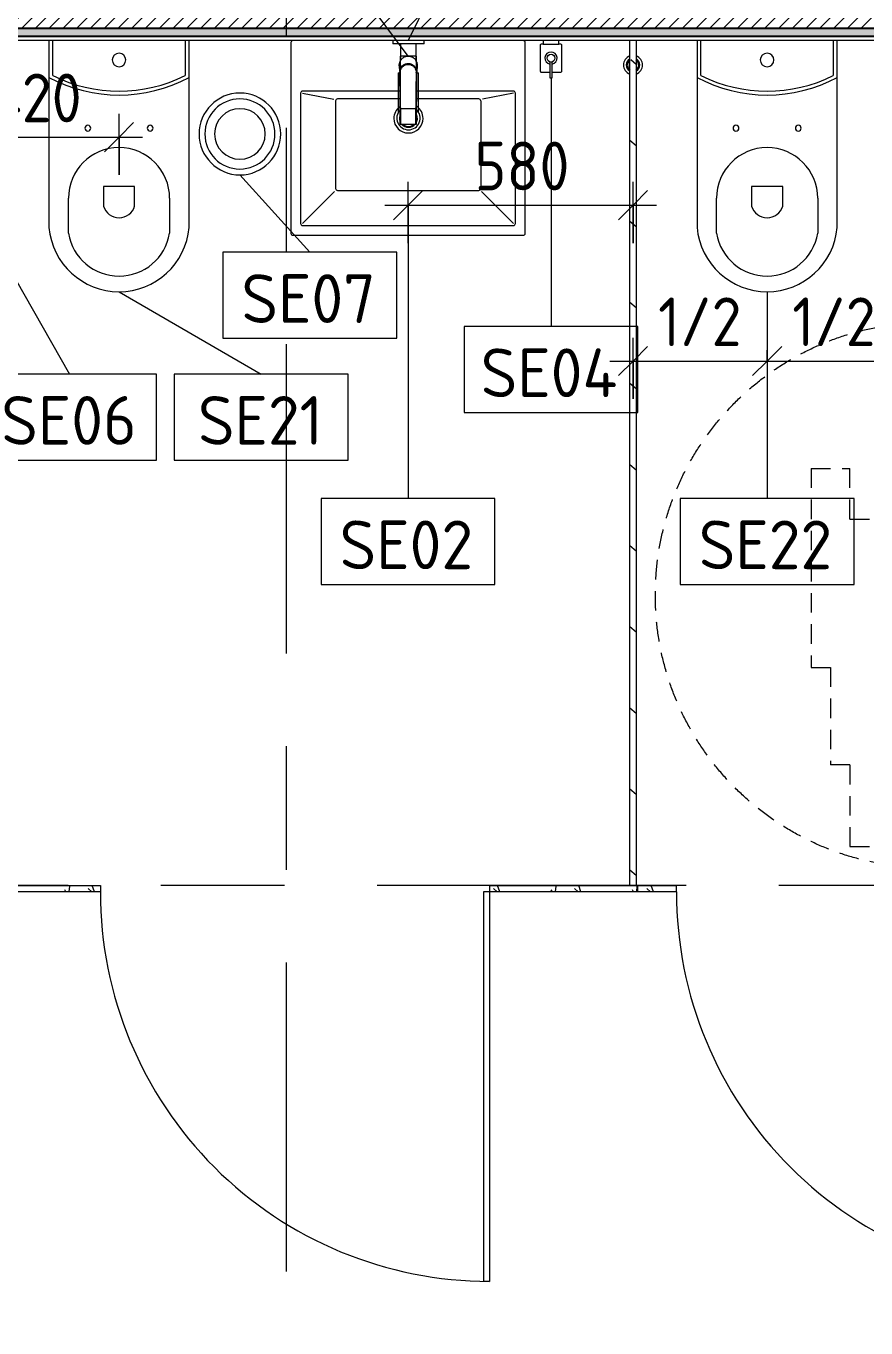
# Model space of a CAD drawing. Header units: millimetres. Extents: x 54725 to 263872, y -8553 to 29614.
# Drawn here: x 99496 to 101654, y 6663 to 10006 of the extents above; entities that cross this region are included whole.
import ezdxf

# ---------------------------------------------------------------- set-up
doc = ezdxf.new("R2010")
doc.units = ezdxf.units.MM
doc.linetypes.add('200_ШТРИХ__ш1_п0_6_', pattern=[80, 50, -30])
doc.linetypes.add('Осевая', pattern=[1587.5, 317.5, -238.125, 793.75, -238.125])
for name, color, linetype, lineweight, true_color in [('0-1', 7, 'Continuous', 9, 0x4994b4), ('A-GENM-2', 7, 'Continuous', 9, 0x4994b4), ('A-WALL-3', 7, 'Continuous', 25, 0x3c3c3c), ('A-WALL-FNSH-2', 7, 'Continuous', 15, 0x3c3c3c), ('P-SANR-FIXT-1', 7, 'Continuous', 15, 0x4994b4)]:
    doc.layers.add(name, color=color, linetype=linetype, lineweight=lineweight, true_color=true_color)
for name, color, linetype, lineweight in [('A-ANNO-DIMS', 7, 'Continuous', 9), ('A-ANNO-DIMS-50', 7, 'Continuous', 9), ('A-DOOR', 7, 'Continuous', 9), ('A-GENM', 7, 'Continuous', 9), ('I-FURN', 7, 'Continuous', 9), ('I-FURN-1', 7, '200_ШТРИХ__ш1_п0_6_', 15), ('I-FURN-2', 7, '200_ШТРИХ__ш1_п0_6_', 9), ('I-WALL', 7, 'Continuous', 9), ('P-SANR-FIXT-IDEN', 7, 'Continuous', 9), ('Оси-2', 7, 'Осевая', 9)]:
    doc.layers.add(name, color=color, linetype=linetype, lineweight=lineweight)
doc.styles.add('GOST Common', font='GOST_Common.ttf', dxfattribs={"height": 125})
doc.styles.add('ISOCPEUR', font='isocpeur.ttf', dxfattribs={"width": 0.9, "height": 125})
doc.dimstyles.new('ISO-2_5_0_9К_БОЛЬШОЙ', dxfattribs={"dimscale": 304.8, "dimtxt": 124.497647, "dimasz": 0.246063, "dimexe": 0.19685, "dimexo": 0.492126, "dimgap": 0, "dimtad": 1, "dimdec": 0, "dimrnd": 10, "dimzin": 0, "dimdsep": 46, "dimtxsty": 'ISOCPEUR', "dimblk1": 'OBLIQUE', "dimblk2": 'OBLIQUE', "dimsah": 1, "dimcen": 0.09, "dimdle": 0.19685, "dimazin": 0, "dimtfac": 1, "dimtdec": 4, "dimtix": 1, "dimtmove": 0, "dimatfit": 3, "dimfxl": 1, "dimtvp": 1, "dimtolj": 1, "dimtzin": 0, "dimarcsym": 2})
pattern_1 = [(288.435, (99087.355, 7791), (208.250902, -416.49961), [79.025, -579.519]), (319.399, (99112.345, 7716.03), (1249.5049425, -1041.2430683), [38.399, -1881.571]), (316.848, (98933.25, 7691.04), (3123.769422, -2915.4788923), [91.346, -4475.934]), (289.983, (98999.89, 7628.565), (624.746965, -1666.001328), [48.75, -2388.754]), (270, (99016.55, 7791), (208.25, -208.25), [41.65, -166.6]), (298.443, (99016.55, 7749.35), (-1457.75313005, 2707.24838793), [113.682, -5570.435]), (264.289, (99070.695, 7649.39), (208.2636477, 1874.2483835), [41.858, -2051.029]), (309.806, (99066.53, 7607.74), (-833.007541, 1041.2439595), [32.53, -1593.955])]
pattern_2 = [(288.435, (100567.355, 7791), (208.250902, -416.49961), [79.025, -579.519]), (319.399, (100592.345, 7716.03), (1249.5049425, -1041.2430683), [38.399, -1881.571]), (316.848, (100413.25, 7691.04), (3123.769422, -2915.4788923), [91.346, -4475.934]), (289.983, (100479.89, 7628.565), (624.746965, -1666.001328), [48.75, -2388.754]), (270, (100496.55, 7791), (208.25, -208.25), [41.65, -166.6]), (298.443, (100496.55, 7749.35), (-1457.75313005, 2707.24838793), [113.682, -5570.435]), (264.289, (100550.695, 7649.39), (208.2636477, 1874.2483835), [41.858, -2051.029]), (309.806, (100546.53, 7607.74), (-833.007541, 1041.2439595), [32.53, -1593.955])]

# ---------------------------------------------------------------- blocks, each defined once
blk = doc.blocks.new('131_Сантехническая перегородка_Дверь МГН - СД-1-30883454-Фрагмент 1_11_ Групповая ячейка')
at = {"layer": 'A-DOOR'}
h = blk.add_hatch(dxfattribs=at)
h.set_pattern_fill('FP_41', color=256, style=0, pattern_type=2)
h.set_pattern_definition(pattern_1)
h.paths.add_polyline_path([(1390, 8), (1010, 8), (1010, -8), (1390, -8)])
at = {"layer": 'A-GENM'}
h = blk.add_hatch(dxfattribs=at)
h.set_pattern_fill('FP_41', color=256, style=0, pattern_type=2)
h.set_pattern_definition(pattern_1)
h.paths.add_polyline_path([(-370, 8), (-370, -8), (10, -8), (10, 8)])
at = {"layer": 'A-DOOR'}
for p, q in [((10, 1008), (26, 1008)), ((10, 8), (10, 1008)), ((26, 8), (26, 1008)), ((10, 8), (26, 8))]:
    blk.add_line(p, q, dxfattribs=at)
blk.add_arc((10, 8), 1000, 360, 90, dxfattribs=at)
at = {"layer": 'A-GENM'}
for p, q in [((-370, 8), (10, 8)), ((-370, -8), (-370, 8)), ((10, -8), (10, 8)), ((1010, 8), (1390, 8)), ((1010, -8), (1010, 8)), ((1390, -8), (1390, 8)), ((10, -8), (-370, -8)), ((1390, -8), (1010, -8))]:
    blk.add_line(p, q, dxfattribs=at)
blk = doc.blocks.new('FRT_2D_Символ _разворот МГН_1 - D1_4_Символ доступности разворота МГН _360__-18618045-Фрагмент 1_11_ Групповая ячейка')
at = {"layer": 'I-FURN'}
for p, q in [((0, 60.4), (0, -59.6)), ((-65, 0), (65, 0))]:
    blk.add_line(p, q, dxfattribs=at)
at = {"layer": 'I-FURN-1'}
for p, q in [((-300, 325.4), (-300, -185.8)), ((-300, 325.4), (-200, 325.4)), ((-200, 195.4), (-200, 325.4)), ((200, 325.4), (300, 325.4)), ((200, 195.4), (200, 325.4)), ((300, 325.4), (300, -185.8)), ((-200, 195.4), (200, 195.4)), ((-300, -185.8), (-250, -185.8)), ((-250, -185.8), (-250, -435.8)), ((300, -185.8), (250, -185.8)), ((250, -185.8), (250, -435.8)), ((-200, -435.8), (-250, -435.8)), ((-200, -435.8), (-200, -645.8)), ((200, -435.8), (250, -435.8)), ((200, -435.8), (200, -645.8)), ((-200, -645.8), (200, -645.8))]:
    blk.add_line(p, q, dxfattribs=at)
at = {"layer": 'I-FURN-2'}
blk.add_circle((0, 0), 700, dxfattribs=at)
blk = doc.blocks.new('WC Seat_2 with Cistern-Wall Based - SE22-33487382-Фрагмент 1_11_ Групповая ячейка')
at = {"layer": 'P-SANR-FIXT-1'}
for p, q in [((-55, 485.5), (-55, 100.5)), ((-5, 410.5), (-5, 500.5)), ((255, 500.5), (255, 410.5)), ((305, 100.5), (305, 485.5)), ((85, 430.5), (85, 380.5)), ((165, 380.5), (165, 430.5)), ((85, 380.5), (165, 380.5)), ((-55, 100.5), (-55, 5.5)), ((305, 5.5), (305, 100.5)), ((-45, 5.5), (-45, 95.6)), ((295, 95.6), (295, 5.5))]:
    blk.add_line(p, q, dxfattribs=at)
for centre, radius, start, end in [((125, 469.8), 180.7, 4.9791, 175.0209), ((125, 478.7), 131.8, 9.5273, 170.4727), ((125, 418.8), 41.7, 16.2602, 163.7398), ((125, 410.5), 130, 180, 360), ((45, 230.5), 7.5, 0, 180), ((205, 230.5), 7.5, 0, 180), ((45, 230.5), 7.5, 180, 360), ((205, 230.5), 7.5, 180, 360), ((125, -237), 382.5, 61.9275, 118.0725), ((125, -247), 382.5, 63.6122, 116.3878), ((125, 55.5), 17.5, 0, 180), ((125, 55.5), 17.5, 180, 360)]:
    blk.add_arc(centre, radius, start, end, dxfattribs=at)
blk = doc.blocks.new('WC Seat_2 with Cistern-Wall Based - SE21-33487045-Фрагмент 1_11_ Групповая ячейка')
at = {"layer": 'P-SANR-FIXT-1'}
for p, q in [((-55, 485.5), (-55, 100.5)), ((-5, 410.5), (-5, 500.5)), ((255, 500.5), (255, 410.5)), ((305, 100.5), (305, 485.5)), ((85, 430.5), (85, 380.5)), ((165, 380.5), (165, 430.5)), ((85, 380.5), (165, 380.5)), ((-55, 100.5), (-55, 5.5)), ((305, 5.5), (305, 100.5)), ((-45, 5.5), (-45, 95.6)), ((295, 95.6), (295, 5.5))]:
    blk.add_line(p, q, dxfattribs=at)
for centre, radius, start, end in [((125, 469.8), 180.7, 4.9791, 175.0209), ((125, 478.7), 131.8, 9.5273, 170.4727), ((125, 418.8), 41.7, 16.2602, 163.7398), ((125, 410.5), 130, 180, 360), ((45, 230.5), 7.5, 0, 180), ((205, 230.5), 7.5, 0, 180), ((45, 230.5), 7.5, 180, 360), ((205, 230.5), 7.5, 180, 360), ((125, -237), 382.5, 61.9275, 118.0725), ((125, -247), 382.5, 63.6122, 116.3878), ((125, 55.5), 17.5, 0, 180), ((125, 55.5), 17.5, 180, 360)]:
    blk.add_arc(centre, radius, start, end, dxfattribs=at)
blk = doc.blocks.new('сифон - Для раковины-V62-Фрагмент 1_11_ Групповая ячейка')
at = {"layer": 'P-SANR-FIXT-1'}
for p, q in [((199.3, 40), (191.1, 40)), ((191.1, -40), (191.1, 40)), ((116.7, 26), (15, 26)), ((116.7, 26), (116.7, 22.5)), ((127.1, 20), (126.2, 20)), ((191.1, 20), (147.8, 20)), ((15, -26), (116.7, -26)), ((116.7, -21.3), (116.7, -26)), ((122.2, -20), (122.9, -20)), ((145.8, -20), (191.1, -20)), ((191.1, -40), (199.3, -40))]:
    blk.add_line(p, q, dxfattribs=at)
for radius, start, end in [(30, 46.0777, 180), (30, 180, 316.6609), (22.5, 134.338, 180), (22.5, 180, 224.5753), (21.5, 136.6301, 180), (21.5, 180, 223.4006), (22.5, 100.3246, 111.0164), (21.5, 101.7897, 108), (21.5, 81.6166, 90.6528), (21.5, 72, 75.9978), (22.5, 67.2152, 71.5917), (30, 43.3391, 45), (22.5, 244.2771, 292.5042), (21.5, 247.6878, 288), (21.5, 289.2478, 293.8296), (22.5, 293.3521, 297.2506), (30, 317.2925, 319.7584)]:
    blk.add_arc((0, 0), radius, start, end, dxfattribs=at)
blk = doc.blocks.new('раковина - 400 x 500mm-30615599-Фрагмент 1_11_ Групповая ячейка')
at = {"layer": 'P-SANR-FIXT-1'}
for p, q in [((-249.5, -5), (-249.5, -495)), ((352.5, -495), (352.5, -5)), ((30.8, -130), (-219.5, -130)), ((322.5, -130), (73.2, -130)), ((-224.5, -135), (-224.5, -470)), ((-219.5, -135), (-139.5, -151)), ((-134.5, -155), (-134.5, -380)), ((-126, -150), (-129.5, -150)), ((30.9, -150), (-126, -150)), ((233.5, -150), (73.1, -150)), ((238.5, -155), (238.5, -380)), ((322.5, -135), (242.8, -150.5)), ((327.5, -470), (327.5, -135)), ((-219.5, -470), (-137.6, -388.1)), ((-129.5, -385), (233.5, -385)), ((322.5, -470), (240.2, -387.7)), ((-244.5, -500), (347.5, -500)), ((-219.5, -475), (322.5, -475))]:
    blk.add_line(p, q, dxfattribs=at)
for centre, radius, start, end in [((-244.5, -5), 5, 90, 180), ((347.5, -5), 5, 0, 90), ((-219.5, -135), 5, 90, 180), ((322.5, -135), 5, 0, 90), ((-129.5, -155), 5, 90, 180), ((233.5, -155), 5, 0, 90), ((52.6, -199.9), 37.5, 127.0931, 180), ((52.6, -199.9), 37.5, 180, 360), ((52.6, -199.9), 23, 169.5225, 180), ((52.6, -199.9), 23, 180, 191.2606), ((52.6, -199.9), 23, 164.2148, 168.2418), ((52.6, -199.9), 37.5, 125.607, 126.844), ((52.6, -199.9), 37.5, 55.1087, 56.2806), ((52.6, -199.9), 23, 18.5368, 25.149), ((52.6, -199.9), 23, 337.1293, 360), ((52.6, -199.9), 37.5, 360, 54.8686), ((52.6, -199.9), 23, 360, 17.2561), ((52.6, -199.9), 23, 191.9933, 195.5905), ((52.6, -199.9), 23, 220.1681, 319.8548), ((-129.5, -380), 5, 180, 270), ((233.5, -380), 5, 270, 360), ((-244.5, -495), 5, 180, 270), ((-219.5, -470), 5, 180, 270), ((322.5, -470), 5, 270, 0), ((347.5, -495), 5, 270, 0)]:
    blk.add_arc(centre, radius, start, end, dxfattribs=at)
blk = doc.blocks.new('смеситель для раковины - Default-V63-Фрагмент 1_11_ Групповая ячейка')
at = {"layer": '0-1'}
for p, q in [((19.7, 151.6), (-19.8, 151.6)), ((-20.3, 110), (-20.4, 97.4)), ((19.8, 111.8), (-19.8, 111.8)), ((20.4, 97.4), (20.3, 110)), ((-22.8, 3), (-21.8, 15.6)), ((-18.9, 7.6), (-19.6, 9.7)), ((21.8, 15.6), (22.8, 3))]:
    blk.add_line(p, q, dxfattribs=at)
at = {"layer": '0-1', "flags": 128}
for points in [[(-20.7, 150.6), (-20.7, 150.2), (-20.7, 149.2), (-20.7, 148.3), (-20.7, 146.9), (-20.7, 145.4), (-20.8, 134.7), (-21.1, 63.6), (-21.1, 93.2)], [(19.7, 151.6), (20, 151.6), (20.2, 151.6), (20.5, 151.4), (20.6, 151.2), (20.7, 151.1), (20.8, 150.9), (20.8, 150.6)], [(21, 17), (21.2, 25.7), (21, 77.4), (21, 111.4)], [(-21.8, 15.6), (-21.6, 25.5), (-21.4, 39.3), (-21.2, 64), (-21.1, 88)], [(-21.1, 22.2), (-21.1, 24.2), (-21.1, 63.3), (-21.1, 93.2)], [(-20, 10.8), (-20.8, 13.2), (-20.9, 15.4)], [(12.1, -0.1), (16.4, 3.8), (19.5, 8.8), (21, 14.5), (21, 16)]]:
    blk.add_lwpolyline(points, dxfattribs=at)
at = {"layer": 'P-SANR-FIXT-1'}
for p, q in [((21, 151.6), (-21, 151.6)), ((-21, 151.6), (-21, -23)), ((-19.7, 144), (-19.8, 111.8)), ((19.8, 111.8), (19.7, 144)), ((19.9, 143.1), (19.9, 140.7)), ((19.9, 136.7), (19.9, 133.6)), ((21, -23), (21, 151.6)), ((19.9, 131), (20, 126.2)), ((20, 115.7), (20, 113.5)), ((20, 111.3), (20, 108.6)), ((-22.9, 0.3), (-22.9, 0.9)), ((22.5, 5), (22.9, 0.9)), ((22.9, 0.9), (22.9, 0.3)), ((-21, -23), (21, -23))]:
    blk.add_line(p, q, dxfattribs=at)
at = {"layer": 'P-SANR-FIXT-1', "flags": 128}
for points in [[(-21.1, 17), (-21.1, 42.2), (-21, 67.6), (-20.8, 118.3), (-20.7, 143.7), (-20.7, 149.4), (-20.8, 150.2), (-20.9, 145.3), (-20.9, 138.9), (-21.1, 88.1)], [(-19.9, 125.8), (-19.9, 133.8), (-19.9, 138.3)], [(21.1, 88.1), (20.9, 138.9), (20.9, 145.3), (20.8, 150.2), (20.7, 149.4), (20.7, 143.7), (20.8, 118.3), (21, 67.6), (21.1, 42.2), (21.1, 17)], [(-20, 109.4), (-20, 111), (-20, 119.8)], [(20, 123.6), (20, 119.9), (20, 117.9)], [(-15.9, 4.1), (-13.1, 1.6), (-12.1, 0.9)], [(12.1, 0.9), (13.1, 1.6), (15.9, 4.1)], [(22.9, 0.9), (22.7, 3.2), (22.5, 5.6), (22.3, 7.9), (22.1, 10.8), (21.8, 15.2)], [(-9.8, -0.4), (-6.1, -1.8), (-5.1, -2)], [(-2.7, -2.4), (-2.1, -2.5), (2.1, -2.5), (2.7, -2.4)], [(0.6, -3.9), (0.3, -3.9), (0.1, -3.9), (-0.1, -3.9), (-0.3, -3.9), (-0.6, -3.9)], [(5.1, -2), (6.1, -1.8), (9.8, -0.4)]]:
    blk.add_lwpolyline(points, dxfattribs=at)
at = {"layer": 'P-SANR-FIXT-1'}
for centre, major_axis, ratio, start_param, end_param in [((-19.8, 109.7), (-0.5, 0.002), 0.095846, 0.794229, 1.571164), ((19.8, 109.7), (0.5, 0.002), 0.095848, 4.711795, 5.488843), ((0, 17.2), (20.8, 0), 0.98634, 3.038054, 3.090126), ((0, 17.2), (20.8, 0), 0.98634, 3.29536, 3.441377), ((0, 17.2), (20.8, 0), 0.98634, 5.983401, 6.129418), ((0, 17.2), (20.8, 0), 0.98634, 0.051466, 0.103539), ((0, 17.2), (20.8, 0), 0.98634, 4.268583, 4.510817), ((0, 17.2), (18.5, 0), 0.986286, 4.671144, 4.753634), ((0, 17.2), (20.8, 0), 0.98634, 4.913948, 5.156189)]:
    blk.add_ellipse(centre, major_axis=major_axis, ratio=ratio, start_param=start_param, end_param=end_param, dxfattribs=at)
for points, knots in [([(-19.9, 147.4), (-19.9, 148), (-19.8, 149.3), (-19.8, 150.7), (-19.8, 151.5), (-19.8, 151.6), (-19.8, 151.6)], [0.1, 0.1, 0.1, 0.1, 0.2, 0.3, 0.4, 0.4725859, 0.4725859, 0.4725859, 0.4725859]), ([(-19.8, 151.6), (-19.7, 151.6), (-19.7, 151.6), (-19.7, 151.2), (-19.7, 150), (-19.7, 148.3), (-19.7, 146.2), (-19.7, 144.8), (-19.7, 144)], [0.4728347, 0.4728347, 0.4728347, 0.4728347, 0.5, 0.6, 0.7, 0.8, 0.9, 1, 1, 1, 1]), ([(19.7, 144), (19.7, 144.8), (19.7, 146.2), (19.7, 148.3), (19.7, 150), (19.7, 151.2), (19.7, 151.6), (19.7, 151.6), (19.7, 151.6)], [0, 0, 0, 0, 0.1, 0.2, 0.3, 0.4, 0.5, 0.5274121, 0.5274121, 0.5274121, 0.5274121]), ([(19.7, 151.6), (19.8, 151.6), (19.8, 151.5), (19.8, 150.7), (19.8, 149.3), (19.9, 148), (19.9, 147.4)], [0.5275209, 0.5275209, 0.5275209, 0.5275209, 0.6, 0.7, 0.8, 0.9, 0.9, 0.9, 0.9]), ([(-19.8, 111.8), (-19.8, 111.8), (-19.8, 111.7), (-19.8, 110.9), (-19.8, 110.1), (-19.8, 109.7)], [0.4695548, 0.4695548, 0.4695548, 0.4695548, 0.6, 0.8, 1, 1, 1, 1]), ([(19.8, 109.7), (19.8, 110.1), (19.8, 110.9), (19.8, 111.7), (19.8, 111.8), (19.8, 111.8)], [0, 0, 0, 0, 0.2, 0.4, 0.5304748, 0.5304748, 0.5304748, 0.5304748]), ([(-21.1, 88.1), (-21.1, 85.7), (-21.1, 82.2), (-21.1, 77.5), (-21.2, 73.9), (-21.2, 70.4), (-21.2, 66.8), (-21.2, 63.9), (-21.2, 61.5), (-21.2, 59.8), (-21.2, 58), (-21.2, 55.7), (-21.3, 52.8), (-21.3, 49.3), (-21.3, 46), (-21.3, 42.6), (-21.4, 39.4), (-21.4, 36.2), (-21.5, 32.2), (-21.5, 27.5), (-21.7, 20.9), (-21.8, 17.2), (-21.8, 15.2)], [0, 0, 0, 0, 0.083333, 0.125, 0.166667, 0.208333, 0.25, 0.291667, 0.3125, 0.333333, 0.354167, 0.375, 0.416667, 0.458333, 0.5, 0.541667, 0.583333, 0.625, 0.666667, 0.75, 0.833333, 1, 1, 1, 1]), ([(-20.4, 97.4), (-20.4, 91.1), (-20.5, 81.8), (-20.6, 69.7), (-20.6, 60), (-20.7, 52.6), (-20.8, 47.4), (-20.8, 45.2), (-20.8, 43.5), (-20.9, 41.8), (-20.9, 39.8), (-20.9, 37.7), (-20.9, 36.2), (-20.9, 35.4), (-21, 34.1), (-21, 32.6), (-21, 31), (-21, 29.7), (-21, 28.6), (-21, 27.7), (-21, 26.8), (-21.1, 25.6), (-21.1, 22.9), (-21.1, 20.4), (-21.1, 18.4)], [0, 0, 0, 0, 0.222222, 0.333333, 0.444444, 0.583333, 0.618056, 0.652778, 0.670139, 0.6875, 0.722222, 0.756944, 0.774306, 0.782986, 0.791667, 0.826389, 0.84375, 0.861111, 0.878472, 0.887153, 0.895833, 0.913194, 0.930556, 1, 1, 1, 1]), ([(21.1, 18.4), (21.1, 19.2), (21.1, 20.8), (21.1, 23.1), (21.1, 25), (21.1, 26.5), (21, 27.6), (21, 28.6), (21, 30), (21, 31.7), (21, 33.4), (21, 34.6), (20.9, 35.2), (20.9, 35.7), (20.9, 36.3), (20.9, 36.9), (20.9, 38.1), (20.9, 39.8), (20.9, 41.4), (20.8, 42.8), (20.8, 44.1), (20.8, 45.8), (20.8, 48.6), (20.7, 53.5), (20.6, 60.7), (20.6, 68.9), (20.5, 76.5), (20.5, 85.7), (20.4, 92.7), (20.4, 97.4)], [0, 0, 0, 0, 0.027778, 0.055556, 0.083333, 0.097222, 0.111111, 0.125, 0.138889, 0.166667, 0.194444, 0.208333, 0.215278, 0.222222, 0.229167, 0.236111, 0.25, 0.277778, 0.305556, 0.319444, 0.333333, 0.361111, 0.388889, 0.444444, 0.555556, 0.666667, 0.75, 0.833333, 1, 1, 1, 1]), ([(20.4, 88.2), (20.4, 88.1), (20.5, 88), (20.6, 87.8), (20.7, 87.5), (20.7, 87.4), (20.7, 87.3)], [0.19375, 0.19375, 0.19375, 0.19375, 0.25, 0.3, 0.35, 0.4, 0.4, 0.4, 0.4]), ([(21.8, 15.2), (21.8, 16.4), (21.7, 19.4), (21.6, 24.2), (21.5, 28.2), (21.5, 30.6), (21.5, 32.4), (21.4, 34.1), (21.4, 35.8), (21.4, 37.3), (21.4, 38.7), (21.4, 39.8), (21.4, 41), (21.3, 42.6), (21.3, 44.7), (21.3, 47.5), (21.3, 50.9), (21.2, 55.1), (21.2, 60), (21.2, 65.1), (21.2, 69.9), (21.2, 74.5), (21.1, 80.6), (21.1, 85.1), (21.1, 88.1)], [0, 0, 0, 0, 0.142857, 0.285714, 0.357143, 0.392857, 0.428571, 0.464286, 0.5, 0.535714, 0.553571, 0.571429, 0.589286, 0.607143, 0.642857, 0.678571, 0.714286, 0.75, 0.785714, 0.821429, 0.857143, 0.892857, 0.928571, 1, 1, 1, 1]), ([(-21.8, 15.2), (-21.9, 13.9), (-22, 12.1), (-22.1, 10.1), (-22.2, 8.7), (-22.3, 7.5), (-22.4, 6.6), (-22.5, 5.7), (-22.6, 4.8), (-22.7, 3.8), (-22.8, 2.5), (-22.9, 1.5), (-22.9, 0.9)], [0, 0, 0, 0, 0.166667, 0.25, 0.333333, 0.416667, 0.5, 0.583333, 0.666667, 0.75, 0.833333, 1, 1, 1, 1]), ([(22.9, 0.3), (22.9, -2.5), (22.3, -6.4), (20, -11.4), (17.7, -14.7), (14.9, -17.6), (11.6, -20), (7.9, -21.7), (4.5, -22.6), (1.5, -23), (-1.9, -23), (-6, -22.4), (-10, -20.8), (-12.8, -19.1), (-14.8, -17.5), (-16.7, -15.8), (-18.8, -13.3), (-21.9, -8.1), (-22.9, -3.2), (-22.9, 0.3)], [0, 0, 0, 0, 0.111111, 0.166667, 0.222222, 0.277778, 0.333333, 0.388889, 0.444444, 0.479167, 0.513889, 0.583333, 0.652778, 0.6875, 0.722222, 0.756944, 0.791667, 0.861111, 1, 1, 1, 1]), ([(-16.4, 3.7), (-16.6, 4.1), (-17.6, 5.3), (-18.7, 7.1), (-19.6, 9), (-20.1, 10.6), (-20.6, 12.1), (-21, 14.3), (-21.1, 15.9), (-21.1, 16.9)], [0.5566569, 0.5566569, 0.5566569, 0.5566569, 0.6, 0.7, 0.75, 0.8, 0.85, 0.9, 1, 1, 1, 1]), ([(-21.1, 16.4), (-21.1, 14.3), (-20.4, 11.1), (-18.7, 7.6), (-17.5, 5.8), (-16.4, 4.5), (-15.2, 3.2), (-13.9, 2.1), (-12.5, 1), (-10.9, 0.1), (-9.2, -0.7), (-6.9, -1.7), (-3.8, -2.5), (0, -2.8), (3.8, -2.5), (6.9, -1.7), (9, -0.9), (10.1, -0.3), (10.9, 0.1), (11.7, 0.5), (12.7, 1.2), (13.9, 2), (15, 3), (15.8, 3.8), (16.4, 4.5), (17, 5.2), (17.7, 6.2), (18.6, 7.6), (19.3, 9), (19.7, 9.9), (19.9, 10.5), (20, 10.9), (20.2, 11.2), (20.3, 11.7), (20.6, 12.6), (20.8, 13.8), (21, 15.1), (21.1, 16), (21.1, 16.4)], [0, 0, 0, 0, 0.111111, 0.166667, 0.194444, 0.222222, 0.25, 0.277778, 0.305556, 0.333333, 0.361111, 0.388889, 0.444444, 0.5, 0.555556, 0.611111, 0.638889, 0.652778, 0.666667, 0.680556, 0.694444, 0.722222, 0.75, 0.763889, 0.777778, 0.791667, 0.805556, 0.833333, 0.861111, 0.875, 0.881944, 0.888889, 0.895833, 0.902778, 0.916667, 0.944444, 0.972222, 1, 1, 1, 1]), ([(-20.8, 14.6), (-20.7, 14.1), (-20.6, 12.9), (-20.2, 11.6), (-20, 10.9)], [0, 0, 0, 0, 0.4, 1, 1, 1, 1]), ([(-18.3, 9.9), (-18.8, 10.8), (-20.1, 14), (-20.7, 17.5), (-20.7, 19.9)], [-0.157337, -0.157337, -0.157337, -0.157337, -0.1111111, 0, 0, 0, 0]), ([(-19.3, 9.3), (-19.1, 8.7), (-18.5, 7.4), (-17.6, 6.2), (-17.1, 5.5)], [0.2222222, 0.2222222, 0.2222222, 0.2222222, 0.4444444, 0.7777778, 0.7777778, 0.7777778, 0.7777778]), ([(-13.9, 4), (-14.7, 4.7), (-15.8, 6), (-16.9, 7.4), (-17.2, 8)], [-0.26859689, -0.26859689, -0.26859689, -0.26859689, -0.22222222, -0.18982564, -0.18982564, -0.18982564, -0.18982564]), ([(-10, -1.5), (-10.9, -1), (-12.8, 0.2), (-14.5, 1.7), (-15.3, 2.6), (-15.4, 2.7)], [0.3, 0.3, 0.3, 0.3, 0.4, 0.5, 0.5124698, 0.5124698, 0.5124698, 0.5124698]), ([(-7.8, 0), (-8.7, 0.4), (-10.3, 1.2), (-11.7, 2.2), (-12.3, 2.7)], [-0.37982072, -0.37982072, -0.37982072, -0.37982072, -0.33333333, -0.30027801, -0.30027801, -0.30027801, -0.30027801]), ([(17.3, 8), (16.9, 7.4), (15, 4.8), (10.7, 1.1), (3.8, -1.6), (-2, -1.6), (-5.1, -0.9), (-5.8, -0.7)], [-0.8101744, -0.8101744, -0.8101744, -0.8101744, -0.7777778, -0.6666667, -0.5555556, -0.4444444, -0.4109505, -0.4109505, -0.4109505, -0.4109505]), ([(20.9, 14), (20.9, 13.9), (20.7, 12.8), (20.2, 10.6), (19, 7.6), (16.7, 3.9), (12.9, 0), (8, -2.6), (4.7, -3.4), (3.5, -3.6)], [0.0919533, 0.0919533, 0.0919533, 0.0919533, 0.1, 0.2, 0.3, 0.4, 0.6, 0.8, 0.9091362, 0.9091362, 0.9091362, 0.9091362]), ([(17.1, 5.5), (17.5, 6), (18.6, 7.6), (19.5, 9.4), (19.9, 10.7)], [0.2222222, 0.2222222, 0.2222222, 0.2222222, 0.4444444, 0.9768048, 0.9768048, 0.9768048, 0.9768048]), ([(20.7, 19.9), (20.7, 17.5), (20.1, 14), (18.8, 10.8), (18.3, 9.9)], [-1, -1, -1, -1, -0.8888889, -0.8424724, -0.8424724, -0.8424724, -0.8424724]), ([(20.2, 11.7), (20.3, 12), (20.6, 12.9), (20.7, 13.9), (20.8, 14.6)], [0.2222222, 0.2222222, 0.2222222, 0.2222222, 0.4444444, 1, 1, 1, 1]), ([(-0.6, -3.9), (-1.6, -3.9), (-3.8, -3.7), (-6.8, -2.9), (-8.7, -2.1), (-9.5, -1.7)], [0, 0, 0, 0, 0.1, 0.2, 0.2837623, 0.2837623, 0.2837623, 0.2837623]), ([(-0.6, -3.9), (-0.6, -3.9), (-0.6, -3.7), (-0.6, -3.5), (-0.6, -3.3), (-0.6, -3.2)], [0, 0, 0, 0, 0.3636364, 0.5454545, 0.7272727, 0.7272727, 0.7272727, 0.7272727]), ([(0.6, -3.9), (0.6, -3.9), (0.6, -3.7), (0.6, -3.5), (0.6, -3.3), (0.6, -3.2)], [0, 0, 0, 0, 0.3636364, 0.5454545, 0.7272727, 0.7272727, 0.7272727, 0.7272727])]:
    blk.add_open_spline(points, degree=3, knots=knots, dxfattribs=at)
for points in [[(-19.8, 111.8), (-19.8, 111.8), (-19.8, 111.8), (-19.8, 111.8)], [(-19.8, 110), (-19.8, 110.3), (-19.8, 110.6), (-19.8, 110.9)], [(19.8, 111.8), (19.8, 111.8), (19.8, 111.8), (19.8, 111.8)], [(19.8, 110.9), (19.8, 110.6), (19.8, 110.3), (19.8, 110)], [(-20.5, 88.2), (-20.6, 88.2), (-20.7, 88.2), (-20.8, 88.2)], [(-22.9, 0.9), (-22.9, 2.2), (-22.8, 3.6), (-22.6, 4.9)], [(2.5, -3.8), (1.8, -3.9), (1.2, -3.9), (0.6, -3.9)]]:
    blk.add_open_spline(points, degree=3, dxfattribs=at)
blk = doc.blocks.new('мусорная корзина - Round_ Metal-30590745-Фрагмент 1_11_ Групповая ячейка')
at = {"layer": 'P-SANR-FIXT-1'}
for radius, start, end in [(105, 0, 180), (90, 360, 180), (65, 0, 180), (105, 180, 360), (90, 180, 360), (65, 180, 360)]:
    blk.add_arc((0, 0), radius, start, end, dxfattribs=at)
blk = doc.blocks.new('TOY_Диспансер мыло - Дозатор Elegance new 11654 019001 хром-30721027-Фрагмент 1_11_ Групповая ячейка')
at = {"layer": 'A-GENM-2'}
for p, q in [((127.9, 101.6), (122.2, 101.6)), ((122.2, 101.6), (122.2, 86.7)), ((127.9, 86.7), (127.9, 101.6)), ((97.5, 84.7), (97.5, 17)), ((122.2, 86.7), (99.5, 86.7)), ((122.2, 86.7), (102.9, 86.7)), ((122.2, 87.7), (122.2, 60.3)), ((127.9, 60.3), (127.9, 87.7)), ((146.9, 86.7), (127.9, 86.7)), ((150.5, 86.7), (127.9, 86.7)), ((152.5, 17), (152.5, 84.7)), ((99.5, 15), (105, 15)), ((145, 15), (105, 15)), ((105, 15), (105, 5.5)), ((145, 5.5), (145, 15)), ((145, 15), (150.5, 15))]:
    blk.add_line(p, q, dxfattribs=at)
blk.add_circle((125, 50.7), 10, dxfattribs=at)
for centre, radius, start, end in [((99.5, 84.7), 2, 90, 180), ((150.5, 84.7), 2, 360, 90), ((125, 50.7), 15.7, 100.4353, 79.365), ((99.5, 17), 2, 180, 270), ((150.5, 17), 2, 270, 360)]:
    blk.add_arc(centre, radius, start, end, dxfattribs=at)
blk = doc.blocks.new('131_Сантехническая перегородка 7 - СП-1-V77-Фрагмент 1_11_ Групповая ячейка')
at = {"layer": 'A-GENM'}
h = blk.add_hatch(dxfattribs=at)
h.set_pattern_fill('FP_48', color=256, style=0, pattern_type=2)
h.set_pattern_definition([(198.435, (9964.92, -99445.855), (-416.49961, -208.250902), [79.025, -579.519]), (229.399, (9889.95, -99470.845), (-1041.2430683, -1249.5049425), [38.399, -1881.571]), (226.848, (9864.96, -99291.75), (-2915.4788923, -3123.769422), [91.346, -4475.934]), (199.983, (9802.485, -99358.39), (-1666.001328, -624.746965), [48.75, -2388.754]), (180, (9964.92, -99375.05), (-208.25, -208.25), [41.65, -166.6]), (208.443, (9923.27, -99375.05), (2707.24838793, 1457.75313005), [113.682, -5570.435]), (174.289, (9823.31, -99429.195), (1874.2483835, -208.2636477), [41.858, -2051.029]), (219.806, (9781.66, -99425.03), (1041.2439595, 833.007541), [32.53, -1593.955])])
h.paths.add_polyline_path([(2165.9, -8), (2165.9, 8), (45.9, 8), (45.9, -8), (2027.8, -8)])
for p, q in [((-4.1, 8), (45.9, 8)), ((45.9, 8), (2165.9, 8)), ((45.9, -8), (-4.1, -8)), ((2165.9, -8), (45.9, -8))]:
    blk.add_line(p, q, dxfattribs=at)
at = {"layer": 'A-GENM', "flags": 128}
for points in [[(71.5, 8), (62.7, 14.5), (51.9, 13.4), (45.9, 8)], [(45.9, -8), (54.7, -14.5), (65.5, -13.4), (71.5, -8)]]:
    blk.add_lwpolyline(points, dxfattribs=at)
at = {"layer": 'A-GENM'}
for radius, start, end in [(24.6, 19.9113, 160.0887), (17.6, 28.9731, 151.0269), (15.1, 127.3346, 139.5341), (15.1, 78.8699, 82.6459), (15.1, 40.4659, 52.6654), (24.6, 199.9113, 340.0887), (17.6, 208.9731, 331.0269), (15.1, 220.4659, 233.124), (15.1, 258.8699, 262.6459), (15.1, 306.8617, 319.5341)]:
    blk.add_arc((58.7, 0), radius, start, end, dxfattribs=at)
blk = doc.blocks.new('131_Сантехническая перегородка_Дверь МГН 2 - СД-1-30897608-Фрагмент 1_11_ Групповая ячейка')
at = {"layer": 'A-DOOR'}
h = blk.add_hatch(dxfattribs=at)
h.set_pattern_fill('FP_49', color=256, style=0, pattern_type=2)
h.set_pattern_definition(pattern_2)
h.paths.add_polyline_path([(-427.5, 8), (-427.5, -8), (10, -8), (10, 8)])
at = {"layer": 'A-GENM'}
h = blk.add_hatch(dxfattribs=at)
h.set_pattern_fill('FP_49', color=256, style=0, pattern_type=2)
h.set_pattern_definition(pattern_2)
h.paths.add_polyline_path([(1010, 8), (1010, -8), (1110, -8), (1110, 8)])
at = {"layer": 'A-DOOR'}
for p, q in [((10, 1008), (26, 1008)), ((10, 8), (10, 1008)), ((26, 8), (26, 1008)), ((10, 8), (26, 8))]:
    blk.add_line(p, q, dxfattribs=at)
blk.add_arc((10, 8), 1000, 360, 90, dxfattribs=at)
at = {"layer": 'A-GENM'}
for p, q in [((-427.5, 8), (10, 8)), ((10, 8), (10, -8)), ((1010, 8), (1110, 8)), ((1010, 8), (1010, -8)), ((1110, 8), (1110, -8)), ((10, -8), (-427.5, -8)), ((1110, -8), (1010, -8))]:
    blk.add_line(p, q, dxfattribs=at)
blk = doc.blocks.new('М_сантехническая_рамка1 - В рамке-30590747-Фрагмент 1_11_ Групповая ячейка')
at = {"layer": 'P-SANR-FIXT-IDEN'}
for p, q in [((4.293, 2.24), (-4.639, 2.24)), ((-4.639, 2.24), (-4.639, -2.178)), ((4.293, -2.178), (4.293, 2.24)), ((-4.639, -2.178), (4.293, -2.178))]:
    blk.add_line(p, q, dxfattribs=at)
blk = doc.blocks.new('DIMBLOCK50-Фрагмент 1_11_ Групповая ячейка')
at = {"layer": 'A-ANNO-DIMS-50'}
for p, q in [((101055.1, 9049), (101055.1, 9206)), ((101399.6, 9173.9), (101399.6, 9086)), ((101399.6, 9146), (101399.6, 9173.9)), ((100995.1, 9146), (101399.6, 9146)), ((101055.1, 9146), (101055.1, 9049))]:
    blk.add_line(p, q, dxfattribs=at)
at = {"layer": 'A-ANNO-DIMS-50', "lineweight": 20}
for p, q in [((101055.1, 9146), (101092.6, 9183.5)), ((101399.6, 9146), (101437.1, 9183.5)), ((101055.1, 9146), (101017.6, 9108.5)), ((101399.6, 9146), (101362.1, 9108.5))]:
    blk.add_line(p, q, dxfattribs=at)
at = {"layer": 'A-ANNO-DIMS-50', "color": 0, "insert": (101119.6, 9309.3), "char_height": 125, "width": 258.572, "attachment_point": 1, "line_spacing_factor": 1.149209, "style": 'ISOCPEUR'}
blk.add_mtext('1/2', dxfattribs=at)
blk = doc.blocks.new('_Oblique')
at = {"color": 0, "linetype": 'ByBlock', "lineweight": -2}
blk.add_line((-0.5, -0.5), (0.5, 0.5), dxfattribs=at)
blk = doc.blocks.new('DIMBLOCK51-Фрагмент 1_11_ Групповая ячейка')
at = {"layer": 'A-ANNO-DIMS-50'}
for p, q in [((101744.1, 9081), (101744.1, 9206)), ((101399.6, 9173.9), (101399.6, 9086)), ((101399.6, 9146), (101399.6, 9173.9)), ((101399.6, 9146), (101804.1, 9146)), ((101744.1, 9146), (101744.1, 9081))]:
    blk.add_line(p, q, dxfattribs=at)
at = {"layer": 'A-ANNO-DIMS-50', "lineweight": 20}
for p, q in [((101399.6, 9146), (101437.1, 9183.5)), ((101744.1, 9146), (101781.6, 9183.5)), ((101399.6, 9146), (101362.1, 9108.5)), ((101744.1, 9146), (101706.6, 9108.5))]:
    blk.add_line(p, q, dxfattribs=at)
at = {"layer": 'A-ANNO-DIMS-50', "color": 0, "insert": (101464.1, 9309.3), "char_height": 125, "width": 258.572, "attachment_point": 1, "line_spacing_factor": 1.149209, "style": 'ISOCPEUR'}
blk.add_mtext('1/2', dxfattribs=at)
blk = doc.blocks.new('DIMBLOCK53-Фрагмент 1_11_ Групповая ячейка')
at = {"layer": 'A-ANNO-DIMS-50'}
for p, q in [((100477.5, 9449), (100477.5, 9606)), ((101055.1, 9449), (101055.1, 9606)), ((100417.5, 9546), (101115.1, 9546)), ((100477.5, 9546), (100477.5, 9449)), ((101055.1, 9546), (101055.1, 9449))]:
    blk.add_line(p, q, dxfattribs=at)
at = {"layer": 'A-ANNO-DIMS-50', "lineweight": 20}
for p, q in [((100477.5, 9546), (100515, 9583.5)), ((101055.1, 9546), (101092.6, 9583.5)), ((100477.5, 9546), (100440, 9508.5)), ((101055.1, 9546), (101017.6, 9508.5))]:
    blk.add_line(p, q, dxfattribs=at)
at = {"layer": 'A-ANNO-DIMS-50', "color": 0, "insert": (100647.8, 9709.3), "char_height": 125, "width": 284.429, "attachment_point": 1, "line_spacing_factor": 1.149209, "style": 'ISOCPEUR'}
blk.add_mtext('580', dxfattribs=at)
blk = doc.blocks.new('DIMBLOCK54-Фрагмент 1_11_ Групповая ячейка')
at = {"layer": 'A-ANNO-DIMS-50'}
for p, q in [((99314.6, 9623.8), (99314.6, 9780.8)), ((99734.6, 9623.8), (99734.6, 9780.8)), ((99254.6, 9720.8), (99794.6, 9720.8)), ((99314.6, 9720.8), (99314.6, 9623.8)), ((99734.6, 9720.8), (99734.6, 9623.8))]:
    blk.add_line(p, q, dxfattribs=at)
at = {"layer": 'A-ANNO-DIMS-50', "lineweight": 20}
for p, q in [((99314.6, 9720.8), (99352.1, 9758.3)), ((99734.6, 9720.8), (99772.1, 9758.3)), ((99314.6, 9720.8), (99277.1, 9683.3)), ((99734.6, 9720.8), (99697.1, 9683.3))]:
    blk.add_line(p, q, dxfattribs=at)
at = {"layer": 'A-ANNO-DIMS-50', "color": 0, "insert": (99400.1, 9884.1), "char_height": 125, "width": 298.794, "attachment_point": 1, "line_spacing_factor": 1.149209, "style": 'ISOCPEUR'}
blk.add_mtext('420', dxfattribs=at)

msp = doc.modelspace()

# ---------------------------------------------------------------- hatches: boundary and pattern name
at = {"layer": 'I-WALL'}
h = msp.add_hatch(dxfattribs=at)
h.set_pattern_fill('FP_28', color=256, style=0, pattern_type=2)
h.set_pattern_definition([(45, (1555.134, 0), (-17.6776695, 17.6776695), [])])
h.paths.add_polyline_path([(102635.1, 10000), (102635.1, 10080), (95845.1, 10080), (95845.1, 10000), (101795.6, 10000)])
h = msp.add_hatch(dxfattribs=at)
h.set_pattern_fill('FP_35', color=256, style=0, pattern_type=2)
h.set_pattern_definition([(0, (1555.134, 0), (60.96, 15.24), [5.029, -40.691, 5.029, -40.691, -243.84]), (0, (1555.134, 0), (60.96, 15.24), [-91.44, 5.029, -86.411, 5.029, -40.691, -106.68]), (0, (1555.134, 0), (60.96, 15.24), [-228.6, 5.029, -25.451, 5.029, -71.171]), (120, (1577.994, 7.62), (-43.6782272, 45.1729086), [5.029, -40.691, 5.029, -40.691, -243.84]), (120, (1577.994, 7.62), (-43.6782272, 45.1729086), [-91.44, 5.029, -86.411, 5.029, -40.691, -106.68]), (120, (1577.994, 7.62), (-43.6782272, 45.1729086), [-228.6, 5.029, -25.451, 5.029, -71.171]), (240, (1585.614, 38.1), (-17.2817728, -60.4129086), [5.029, -40.691, 5.029, -40.691, -243.84]), (240, (1585.614, 38.1), (-17.2817728, -60.4129086), [-91.44, 5.029, -86.411, 5.029, -40.691, -106.68]), (240, (1585.614, 38.1), (-17.2817728, -60.4129086), [-228.6, 5.029, -25.451, 5.029, -71.171])])
h.paths.add_polyline_path([(102615.1, 9980), (102635.1, 9980), (102635.1, 10000), (95865.1, 10000), (95865.1, 9980), (102614.1, 9980)])

# ---------------------------------------------------------------- linework, layer by layer
at = {"layer": 'A-WALL-3'}
for p, q in [((102635.1, 10000), (95845.1, 10000)), ((95865.1, 9980), (102615.1, 9980))]:
    msp.add_line(p, q, dxfattribs=at)
at = {"layer": 'A-WALL-FNSH-2'}
msp.add_line((95866.1, 9979), (102614.1, 9979), dxfattribs=at)
at = {"layer": 'I-WALL'}
msp.add_line((102615.1, 9969), (95865.1, 9969), dxfattribs=at)
at = {"layer": 'P-SANR-FIXT-IDEN'}
for p, q in [((100478.1, 9969.7), (100621.1, 10262.4)), ((100477.5, 9929), (100311, 10151.9)), ((100844.4, 9872.9), (100844.4, 9235)), ((100045.1, 9624), (100224.7, 9425.4)), ((99400, 9475.5), (99607.6, 9112.7)), ((100477, 9469), (100477, 8793.2)), ((99734.6, 9323.9), (100099.7, 9112.7)), ((101399.6, 9323.9), (101399.6, 8793.2))]:
    msp.add_line(p, q, dxfattribs=at)
at = {"layer": 'Оси-2'}
for p, q in [((100165.1, 4664.8), (100165.1, 10436.3)), ((95079.8, 7800), (102307.1, 7800))]:
    msp.add_line(p, q, dxfattribs=at)

# ---------------------------------------------------------------- block references
at = {"layer": 'A-GENM'}
for name, p, rotation in [('131_Сантехническая перегородка 7 - СП-1-V77-Фрагмент 1_11_ Групповая ячейка', (101055.1, 9964.9), 269.9999999999999), ('131_Сантехническая перегородка_Дверь МГН - СД-1-30883454-Фрагмент 1_11_ Групповая ячейка', (100696.6, 7791), 180), ('131_Сантехническая перегородка_Дверь МГН 2 - СД-1-30897608-Фрагмент 1_11_ Групповая ячейка', (102176.6, 7791), 180)]:
    msp.add_blockref(name, p, dxfattribs=dict(at, rotation=rotation))
at = {"layer": 'I-FURN'}
msp.add_blockref('FRT_2D_Символ _разворот МГН_1 - D1_4_Символ доступности разворота МГН _360__-18618045-Фрагмент 1_11_ Групповая ячейка', (101812.4, 8544.9), dxfattribs=at)
at = {"layer": 'P-SANR-FIXT-1'}
for name, p, rotation in [('WC Seat_2 with Cistern-Wall Based - SE21-33487045-Фрагмент 1_11_ Групповая ячейка', (99859.6, 9974.5), 180), ('сифон - Для раковины-V62-Фрагмент 1_11_ Групповая ячейка', (100478.1, 9769.7), 90.0000000000001), ('TOY_Диспансер мыло - Дозатор Elegance new 11654 019001 хром-30721027-Фрагмент 1_11_ Групповая ячейка', (100969.4, 9974.5), 180), ('WC Seat_2 with Cistern-Wall Based - SE22-33487382-Фрагмент 1_11_ Групповая ячейка', (101524.6, 9974.5), 180), ('смеситель для раковины - Default-V63-Фрагмент 1_11_ Групповая ячейка', (100477.5, 9906), 180)]:
    msp.add_blockref(name, p, dxfattribs=dict(at, rotation=rotation))
for name, p in [('раковина - 400 x 500mm-30615599-Фрагмент 1_11_ Групповая ячейка', (100425.5, 9969)), ('мусорная корзина - Round_ Metal-30590745-Фрагмент 1_11_ Групповая ячейка', (100045.1, 9729))]:
    msp.add_blockref(name, p, dxfattribs=at)
at = {"layer": 'P-SANR-FIXT-IDEN', "xscale": 49.99999999999998, "yscale": 49.99999999999998, "zscale": 49.99999999999998}
for p in [(100233.3, 9313.4), (100853, 9123), (99616.3, 9000.7), (100108.3, 9000.7), (100485.6, 8681.2), (101408.3, 8681.2)]:
    msp.add_blockref('М_сантехническая_рамка1 - В рамке-30590747-Фрагмент 1_11_ Групповая ячейка', p, dxfattribs=at)

# ---------------------------------------------------------------- texts
at = {"layer": 'P-SANR-FIXT-IDEN', "char_height": 125, "attachment_point": 1, "style": 'GOST Common'}
for s, insert, width in [('SE07', (100049, 9368.8), 444.937), ('SE04', (100663.8, 9178.4), 456.962), ('SE06', (99432, 9056.1), 444.937), ('SE21', (99937.3, 9056.1), 412.869), ('SE02', (100301.3, 8736.6), 444.937), ('SE22', (101224, 8736.6), 444.937)]:
    msp.add_mtext(s, dxfattribs=dict(at, insert=insert, width=width))

# ---------------------------------------------------------------- dimensions: what is measured, and where the dimension line sits
at = {"layer": 'A-ANNO-DIMS'}
for base, p1, p2, override, picture, middle in [((99734.6, 9720.8), (99314.6, 9773.8), (99734.6, 9773.8), {"dimpost": '<>', "dimfxl": 420}, 'DIMBLOCK54-Фрагмент 1_11_ Групповая ячейка', (99524.6, 9783.3)), ((101055.1, 9546), (100477.5, 9599), (101055.1, 9599), {"dimpost": '<>', "dimfxl": 577.635566}, 'DIMBLOCK53-Фрагмент 1_11_ Групповая ячейка', (100766.3, 9608.5))]:
    dim = msp.add_linear_dim(base=base, p1=p1, p2=p2, dimstyle='ISO-2_5_0_9К_БОЛЬШОЙ', override=override, dxfattribs=at)
    dim.commit()
    dim.dimension.update_dxf_attribs({"geometry": picture, "text_midpoint": middle})
for base, p1, p2, override, picture, middle in [((101399.6, 9146), (101055.1, 9199), (101399.6, 9323.9), {"dimpost": '<>', "dimfxl": 366.428901}, 'DIMBLOCK50-Фрагмент 1_11_ Групповая ячейка', (101227.4, 9208.5)), ((101744.1, 9146), (101399.6, 9323.9), (101744.1, 9231), {"dimpost": '<>', "dimfxl": 356.800496}, 'DIMBLOCK51-Фрагмент 1_11_ Групповая ячейка', (101571.9, 9208.5))]:
    dim = msp.add_linear_dim(base=base, p1=p1, p2=p2, text='1/2', dimstyle='ISO-2_5_0_9К_БОЛЬШОЙ', override=override, dxfattribs=at)
    dim.commit()
    dim.dimension.update_dxf_attribs({"geometry": picture, "text_midpoint": middle})

doc.saveas('drawing.dxf')
